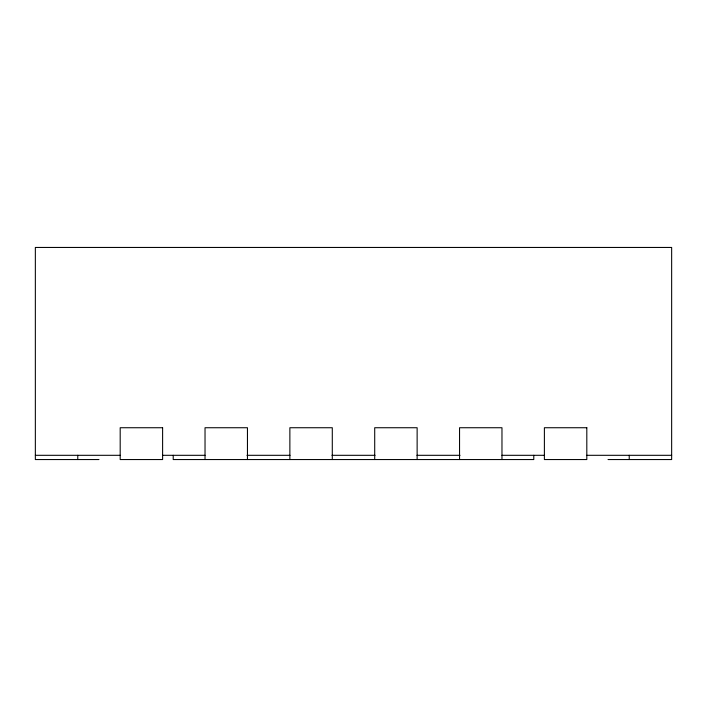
<?xml version="1.0" encoding="UTF-8"?>
<svg xmlns="http://www.w3.org/2000/svg" width="707" height="707" viewBox="0 0 707 707"><rect width="100%" height="100%" fill="white"/><g stroke="black" fill="none" stroke-linecap="round" stroke-linejoin="round"><path stroke-width="1.06" d="M35.35 455.308L120.19 455.308M162.61 455.308L205.03 455.308M246.973 455.308L290.029 455.308M331.972 455.308L375.028 455.308M416.971 455.308L460.027 455.308M501.97 455.308L544.39 455.308M586.81 455.308L671.65 455.308M98.98 459.55L35.35 459.55L35.35 247.45L671.65 247.45L671.65 459.55L608.02 459.55M629.23 455.308L629.23 459.55M533.785 455.308L533.785 459.55L173.215 459.55L173.215 455.308M501.97 459.55L501.97 427.735L459.55 427.735L459.55 459.55M417.13 459.55L417.13 427.735L374.71 427.735L374.71 459.55M332.29 459.55L332.29 427.735L289.87 427.735L289.87 459.55M247.45 459.55L247.45 427.735L205.03 427.735L205.03 459.55M77.77 455.308L77.77 459.55M162.61 427.735L120.19 427.735L120.19 459.55L162.61 459.55L162.61 427.735M586.81 427.735L544.39 427.735L544.39 459.55L586.81 459.55L586.81 427.735"/></g></svg>
